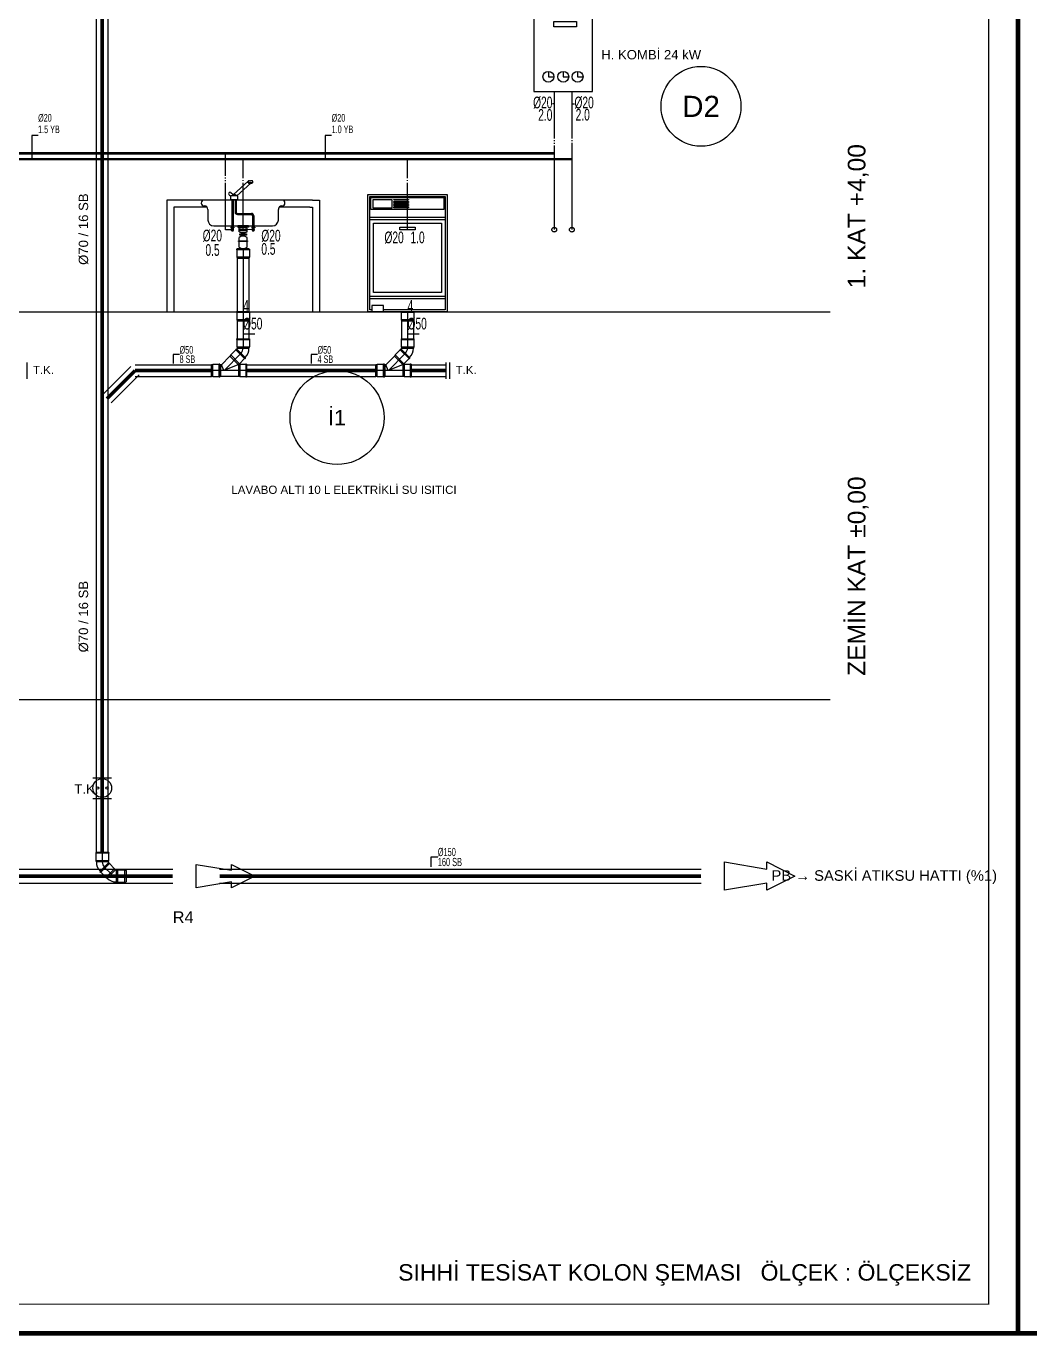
# Model space of a CAD drawing. Header units: centimetres. Extents: x -3952 to 22702, y 13298 to 16732.
# Drawn here: x 19905 to 20760, y 14628 to 15743 of the extents above; entities that cross this region are included whole.
import ezdxf
from ezdxf.enums import TextEntityAlignment as Align

# ---------------------------------------------------------------- set-up
doc = ezdxf.new("R2010")
doc.units = ezdxf.units.CM
for name, pattern in [('BASMA HATTI', [31, 25, -6]), ('PIS', [38, 30, -8]), ('PISSU HATTI', [26, 20, -6]), ('SICAK', [4.6, 4, -0.15, 0.075, -0.15, 0.075, -0.15]), ('SOGUK', [4.375, 4, -0.15, 0.075, -0.15])]:
    doc.linetypes.add(name, pattern=pattern)
for name, color, linetype in [('MTY-CIHAZ', 135, 'CONTINUOUS'), ('MTY-KAT-ADI', 1, 'CONTINUOUS'), ('MTY-PAFTA', 7, 'CONTINUOUS'), ('MTY-PIS-SU-BORUSU', 6, 'PIS'), ('MTY-PISSU-BORU', 6, 'CONTINUOUS'), ('MTY-PISSU-BORU-TAVANDAN', 6, 'PISSU HATTI'), ('MTY-PISSU-CAP', 211, 'CONTINUOUS'), ('MTY-PISSU-KOLONNO', 211, 'CONTINUOUS'), ('MTY-PVC', 43, 'CONTINUOUS'), ('MTY-ROGAR', 5, 'CONTINUOUS'), ('MTY-SEMA', 8, 'CONTINUOUS'), ('MTY-SICAKSU-BORU', 1, 'BASMA HATTI'), ('MTY-SOGUKSU-BORU', 5, 'CONTINUOUS'), ('MTY-TEFRIS', 15, 'CONTINUOUS'), ('MTY-TEMIZSU-CAP', 101, 'CONTINUOUS'), ('MTY-VANA', 1, 'CONTINUOUS'), ('MTY-YUK-BIRIMI', 7, 'CONTINUOUS')]:
    doc.layers.add(name, color=color, linetype=linetype)
doc.layers.add('ROTAS-PAFTA-SINIRI', color=8, linetype='Continuous', plot=False)
doc.styles.add('CAP', font='wturkce.SHX', dxfattribs={"width": 0.65})
doc.styles.add('MTY_CAP', font='wturkce.SHX', dxfattribs={"width": 0.65, "height": 20})
doc.styles.add('MTYCAPLT', font='arial.ttf', dxfattribs={"width": 0.65, "height": 1})
doc.styles.add('ROTAS', font='arial.ttf')
doc.linetypes.add('PİS SU', pattern='A,6,-0.4,[")",Standard,S=1,R=0,X=-0.1,Y=-0.375],-0.2', length=6.6)

# ---------------------------------------------------------------- blocks, each defined once
blk = doc.blocks.new('ROTAS_PAFTA')
blk.add_lwpolyline([(0, 0), (1, 0), (1, 1), (0, 1)], close=True)
blk = doc.blocks.new('EVIYE1 KOLON')
at = {"layer": 'MTY-PISSU-BORU-TAVANDAN', "linetype": 'PİS SU', "ltscale": 5}
blk.add_line((0, 53.8), (0, 0), dxfattribs=at)
at = {"layer": 'MTY-PVC', "color": 43}
for p, q in [((-5.5, 53.3), (-5.5, 52.7)), ((-5, 53.3), (-5.5, 53.3)), ((-5.3, 52.7), (-5.5, 52.7)), ((5.3, 52.7), (-5.3, 52.7)), ((-5.3, 52.7), (-5.3, 46.5)), ((5.3, 46.5), (-5.3, 46.5)), ((-5.3, 46.5), (-5, 45.3)), ((5, 53.8), (-5, 53.8)), ((-5, 53.8), (-5, 53.3)), ((5, 53.3), (-5, 53.3)), ((5, 45.3), (-5, 45.3)), ((-5, 45.3), (-5, 0)), ((5, 53.8), (5, 53.3)), ((5.5, 53.3), (5, 53.3)), ((5.3, 46.5), (5, 45.3)), ((5, 45.3), (5, 0)), ((5.5, 52.7), (5.3, 52.7)), ((5.3, 52.7), (5.3, 46.5)), ((5.5, 53.3), (5.5, 52.7))]:
    blk.add_line(p, q, dxfattribs=at)
at = {"layer": 'MTY-SICAKSU-BORU', "linetype": 'SICAK', "ltscale": 10}
for p, q in [((-15, 69.9), (-15, 135)), ((-9.1, 69.9), (-15, 69.9))]:
    blk.add_line(p, q, dxfattribs=at)
at = {"layer": 'MTY-SOGUKSU-BORU', "linetype": 'SOGUK', "ltscale": 10}
for p, q in [((0, 70), (0, 130)), ((9.1, 69.9), (0, 70))]:
    blk.add_line(p, q, dxfattribs=at)
at = {"layer": 'MTY-TEFRIS', "color": 4}
for p, q in [((5.3, 111.7), (6.2, 111.7)), ((7.2, 111.7), (6.2, 111.7)), ((-11.9, 101.4), (-12.1, 101.2)), ((-8.4, 99.7), (-10.5, 101.5)), ((4.3, 111.2), (-8.4, 99.6)), ((6.6, 109.6), (-5.4, 98.7)), ((4.2, 110), (4.3, 110.8)), ((4.2, 110), (6.2, 110)), ((4.6, 110), (4.6, 109.6)), ((7.8, 110), (4.6, 110)), ((4.6, 109.6), (7.8, 109.6)), ((8.2, 110), (6.2, 110)), ((7.8, 109.6), (7.8, 110)), ((8.2, 110), (8.2, 110.8)), ((33.1, 95.2), (-33.1, 95.2)), ((-33.1, 90.2), (-33, 90.2)), ((-12, 99.8), (-10.5, 98.5)), ((-4.4, 98.7), (-10.5, 98.7)), ((-10.5, 95.8), (-10.5, 98.7)), ((-10.5, 95.8), (-4.4, 95.8)), ((-10, 95.8), (-10, 95.4)), ((-10, 95.4), (-4.8, 95.4)), ((-9.6, 95.4), (-9.6, 72)), ((-9.3, 98.8), (-9.4, 98.7)), ((-8.6, 95.4), (-8.6, 72)), ((-8.4, 99.6), (-7.4, 99.6)), ((-6.5, 99.6), (-7.4, 99.6)), ((-6.8, 95.4), (-6.8, 84.9)), ((-5.8, 95.4), (-5.8, 84.9)), ((-4.8, 95.4), (-4.8, 95.8)), ((-4.4, 95.8), (-4.4, 98.7)), ((33.1, 90.2), (33, 90.2)), ((-30, 87.2), (-30, 78.2)), ((-4.8, 83.9), (7.1, 83.9)), ((-4.8, 82.9), (7.1, 82.9)), ((8.1, 81.9), (8.1, 72)), ((9.1, 81.9), (9.1, 72)), ((30, 78.2), (30, 87.2)), ((-25, 73.2), (25, 73.2)), ((-10.4, 72), (-10.4, 71.6)), ((-9.1, 72), (-10.4, 72)), ((-10.4, 71.6), (-9.1, 71.6)), ((-9.6, 71.6), (-9.6, 69.9)), ((-9.6, 69.9), (-8.6, 69.9)), ((-9.1, 72), (-7.9, 72)), ((-7.9, 71.6), (-9.1, 71.6)), ((-8.6, 71.6), (-8.6, 69.9)), ((-7.9, 72), (-7.9, 71.6)), ((4.5, 73.2), (-4.5, 73.2)), ((-4.5, 73.2), (-4.5, 72.1)), ((-4.5, 72.1), (0, 72.1)), ((-3.5, 68.2), (-3.5, 71.2)), ((3.5, 70.1), (-3.5, 70.1)), ((3.5, 69.1), (-3.5, 69.1)), ((-1, 72.1), (-1, 71.8)), ((-1, 67.6), (-1, 66.5)), ((4.5, 72.1), (0, 72.1)), ((1, 72.1), (1, 71.8)), ((1, 67.6), (1, 66.5)), ((3.5, 68.2), (3.5, 71.2)), ((4.5, 73.2), (4.5, 72.1)), ((7.4, 72), (7.4, 71.6)), ((8.6, 72), (7.4, 72)), ((7.4, 71.6), (8.6, 71.6)), ((8.1, 71.6), (8.1, 69.9)), ((9.1, 69.9), (8.1, 69.9)), ((8.6, 72), (9.9, 72)), ((9.9, 71.6), (8.6, 71.6)), ((9.1, 71.6), (9.1, 69.9)), ((9.9, 72), (9.9, 71.6)), ((-3.9, 59.8), (-3.9, 60.4)), ((-3.9, 60.4), (3.8, 60.4)), ((3.8, 59.8), (-3.9, 59.8)), ((-3.5, 60.4), (-3.5, 63.2)), ((-3.5, 55.1), (-3.5, 59.8)), ((-2.7, 65.3), (-2.7, 66.5)), ((-2.7, 66.5), (2.9, 66.5)), ((2.9, 65.9), (-2.7, 65.9)), ((2.9, 65.3), (-2.7, 65.3)), ((-1, 65.3), (-1, 64.5)), ((1, 65.3), (1, 64.5)), ((2.9, 66.5), (2.9, 65.3)), ((3.5, 60.4), (3.5, 63.2)), ((3.5, 55.1), (3.5, 59.8)), ((3.8, 60.4), (3.8, 59.8))]:
    blk.add_line(p, q, dxfattribs=at)
at = {"layer": 'MTY-TEFRIS', "color": 2}
for p, q in [((-65, 95.2), (-65, 0)), ((59.1, 95.2), (-65, 95.2)), ((59.1, 95.2), (65, 95.2)), ((65, 95.2), (65, 0)), ((-59, 89.2), (-59, 0)), ((-30.8, 89.2), (-59, 89.2)), ((56.7, 89.2), (30.8, 89.2)), ((56.7, 89.2), (59, 89.2)), ((59, 89.2), (59, 0))]:
    blk.add_line(p, q, dxfattribs=at)
at = {"layer": 'MTY-TEFRIS', "color": 4}
for centre, radius, start, end in [((5.3, 110.7), 1, 90, 174.0701), ((7.2, 110.7), 1, 5.9299, 90), ((-11.4, 100.6), 1, 139.5737, 229.5737), ((-11.2, 100.8), 1, 49.5737, 139.5737), ((-33.1, 92.7), 2.5, 90, 270), ((-33, 87.2), 3, 0, 90), ((-8.4, 98.6), 1, 90, 174.0701), ((-6.5, 98.6), 1, 5.9299, 90), ((33, 87.2), 3, 90, 180), ((33.1, 92.7), 2.5, 270, 90), ((-25, 78.2), 5, 180, 270), ((-4.8, 84.9), 2, 180, 270), ((-4.8, 84.9), 1, 180, 270), ((7.1, 81.9), 2, 0, 90), ((7.1, 81.9), 1, 0, 90), ((25, 78.2), 5, 270, 0), ((-9.1, 69.9), 1, 119.8858, 60.1142), ((-9.1, 70), 0.506, 189.0453, 350.9547), ((0, 62.3), 9.53, 68.5327, 111.4673), ((0, 77), 9.53, 248.5327, 291.4673), ((8.6, 69.9), 1, 119.8858, 60.1142), ((8.6, 70), 0.506, 189.0453, 350.9547), ((0, 59.2), 5.35, 49.3706, 130.6294), ((0, 59.2), 5.35, 229.3706, 310.6294)]:
    blk.add_arc(centre, radius, start, end, dxfattribs=at)
at = {"layer": 'MTY-PISSU-CAP', "lineweight": -3, "ltscale": 100, "style": 'CAP', "width": 0.65}
blk.add_attdef('PSCP', text='', height=10, dxfattribs=at).set_placement((0, -10), align=Align.MIDDLE_LEFT)
at = {"layer": 'MTY-TEMIZSU-CAP', "color": 101, "style": 'CAP', "width": 0.65}
blk.add_attdef('SCCP', text='', height=10, dxfattribs=at).set_placement((-18, 65), align=Align.MIDDLE_RIGHT)
blk.add_attdef('SOCP', text='', height=10, dxfattribs=at).set_placement((15.5, 64.9), align=Align.MIDDLE_LEFT)
at = {"layer": 'MTY-YUK-BIRIMI', "color": 101, "style": 'CAP', "width": 0.65}
blk.add_attdef('SC', text='', height=10, dxfattribs=at).set_placement((-20, 52.7), align=Align.MIDDLE_RIGHT)
blk.add_attdef('SO', text='', height=10, dxfattribs=at).set_placement((15.5, 53.6), align=Align.MIDDLE_LEFT)
at = {"layer": 'MTY-YUK-BIRIMI', "color": 211, "lineweight": -3, "ltscale": 100, "style": 'CAP', "width": 0.65}
blk.add_attdef('PS', text='', height=10, dxfattribs=at).set_placement((0, 5), align=Align.MIDDLE_LEFT)
blk = doc.blocks.new('PVC CATAL SAG')
at = {"layer": 'MTY-PIS-SU-BORUSU', "linetype": 'PİS SU', "ltscale": 5}
for p, q in [((0, 0), (0, -23)), ((0, -23), (0, -31)), ((-1.8, -35.3), (-16.1, -49.8)), ((3, -50), (-27, -50))]:
    blk.add_line(p, q, dxfattribs=at)
blk.add_arc((-6, -31), 6, 315, 0, dxfattribs=at)
at = {"layer": 'MTY-PISSU-CAP', "lineweight": -3, "ltscale": 100}
for p, q in [((0, -15.8), (0, -25.8)), ((10, -18.9), (0, -18.9))]:
    blk.add_line(p, q, dxfattribs=at)
at = {"layer": 'MTY-PVC', "color": 43}
for p, q in [((-5.5, 0), (-5.5, -0.6)), ((5.5, 0), (-5.5, 0)), ((-5.3, -0.6), (-5.5, -0.6)), ((5.3, -0.6), (-5.3, -0.6)), ((-5.3, -0.6), (-5.3, -6.9)), ((5.3, -6.9), (-5.3, -6.9)), ((-5.3, -6.9), (-5, -8)), ((5, -8), (-5, -8)), ((-5, -8), (-5, -22.9)), ((5.3, -6.9), (5, -8)), ((5, -8), (5, -22.9)), ((5.5, -0.6), (5.3, -0.6)), ((5.3, -0.6), (5.3, -6.9)), ((5.5, 0), (5.5, -0.6)), ((-6.2, -32.3), (-10.6, -36.7)), ((-5.9, -31.7), (-6.3, -32.1)), ((-5.9, -31.7), (-6.3, -32.1)), ((-6.3, -32.1), (-6.2, -32.3)), ((-6.3, -32.1), (-6.2, -32.3)), ((-6.2, -32.3), (1.3, -39.8)), ((-5.9, -31.7), (-5.6, -32)), ((-5.9, -31.7), (-5.6, -32)), ((-5.3, -31.7), (-5.6, -32)), ((-5.6, -32), (1.5, -39.1)), ((-5.5, -23), (-5.5, -23.6)), ((-5.5, -23), (-5, -23)), ((-5.5, -23.6), (-5.3, -23.6)), ((-5.3, -23.6), (5.3, -23.6)), ((-5.3, -23.6), (-5.3, -29.9)), ((-5.3, -29.9), (5.3, -29.9)), ((-5.3, -29.9), (-5, -31)), ((-5.3, -31.7), (1.8, -38.8)), ((-5, -23), (5, -23)), ((-5, -31), (5, -31)), ((5, -23), (5.5, -23)), ((5.3, -29.9), (5, -31)), ((5.3, -23.6), (5.5, -23.6)), ((5.3, -23.6), (5.3, -29.9)), ((5.5, -23), (5.5, -23.6)), ((-19.7, -44.5), (-20.3, -44.5)), ((-20.3, -44.7), (-20.3, -44.5)), ((-19.7, -45), (-19.7, -44.5)), ((-11.2, -37.7), (-18.5, -45)), ((-10.6, -36.7), (-11.2, -37.7)), ((-11.2, -37.7), (-4.1, -44.7)), ((-10.6, -36.7), (-3.1, -44.2)), ((-3.1, -44.2), (-4.1, -44.7)), ((1.3, -39.8), (-3.1, -44.2)), ((1.3, -39.8), (1.5, -39.9)), ((1.3, -39.8), (1.5, -39.9)), ((1.8, -38.8), (1.5, -39.1)), ((1.5, -39.1), (1.9, -39.5)), ((1.5, -39.1), (1.9, -39.5)), ((1.9, -39.5), (1.5, -39.9)), ((1.9, -39.5), (1.5, -39.9)), ((3, -44.5), (2.4, -44.5)), ((2.4, -44.5), (2.4, -44.7)), ((3, -44.5), (3, -45)), ((-25.9, -44.7), (-27, -45)), ((-27, -55), (-27, -45)), ((-25.9, -55.3), (-27, -55)), ((-25.9, -55.3), (-25.9, -44.7)), ((-20.3, -44.7), (-25.9, -44.7)), ((-20.3, -55.3), (-25.9, -55.3)), ((-20.3, -55.3), (-20.3, -44.7)), ((-20.3, -55.5), (-20.3, -55.3)), ((-19.7, -55.5), (-20.3, -55.5)), ((-19.7, -55), (-19.7, -45)), ((-19.3, -45), (-19.7, -45)), ((-19.7, -55.5), (-19.7, -55)), ((-19.3, -55), (-19.7, -55)), ((-18.5, -45), (-19.3, -45)), ((-19.3, -45), (-19.3, -55)), ((-19.3, -45), (-19.3, -55)), ((-19.3, -55), (-19.3, -45)), ((-19.3, -45), (-19.3, -55)), ((-4, -55), (-19.3, -55)), ((-16.5, -50), (-18.5, -45)), ((-4.4, -45), (-16.5, -50)), ((-4.1, -44.7), (-4.4, -45)), ((-4, -45), (-4.4, -45)), ((-2.9, -44.7), (-4, -45)), ((-4, -45), (-4, -55)), ((-2.9, -55.3), (-4, -55)), ((2.4, -44.7), (-2.9, -44.7)), ((-2.9, -44.7), (-2.9, -55.3)), ((2.4, -55.3), (-2.9, -55.3)), ((2.4, -44.7), (2.4, -55.3)), ((2.4, -55.3), (2.4, -55.5)), ((3, -55.5), (2.4, -55.5)), ((3, -45), (3, -55)), ((3, -55), (3, -55.5))]:
    blk.add_line(p, q, dxfattribs=at)
for radius in [1, 11]:
    blk.add_arc((-6, -31), radius, 315, 0, dxfattribs=at)
blk = doc.blocks.new('BULASIK MAKINASI1 KOLON')
at = {"layer": 'MTY-SOGUKSU-BORU', "linetype": 'SOGUK', "ltscale": 10}
blk.add_line((0, 70), (0, 130), dxfattribs=at)
at = {"layer": 'MTY-TEFRIS', "color": 4}
for p, q in [((-32, 80.7), (32, 80.7)), ((-32, 78.6), (32, 78.6)), ((-32, 13.5), (32, 13.5)), ((-32, 11.4), (32, 11.4))]:
    blk.add_line(p, q, dxfattribs=at)
for points in [[(-33.8, 100), (33.8, 100), (33.8, 0), (-33.8, 0)], [(-20.3, 5.4), (-30.5, 5.4), (-30.5, 0), (-20.3, 0)]]:
    blk.add_lwpolyline(points, close=True, dxfattribs=at)
blk.add_lwpolyline([(-30.5, 1.8), (-32, 1.8), (-32, 98.2), (32, 98.2), (32, 1.8), (-20.3, 1.8)], dxfattribs=at)
at = {"layer": 'MTY-TEFRIS', "color": 2}
for points in [[(-31.2, 97.3), (31, 97.3), (31, 87.1), (-31.2, 87.1)], [(-29.3, 95.7), (-13.4, 95.7), (-13.4, 88.3), (-29.3, 88.3)], [(-11.6, 95.7), (0.9, 95.7), (0.9, 95.3), (-11.6, 95.3)], [(-11.6, 94.4), (0.9, 94.4), (0.9, 94), (-11.6, 94)], [(-11.6, 93.1), (0.9, 93.1), (0.9, 92.7), (-11.6, 92.7)], [(-11.6, 91.8), (0.9, 91.8), (0.9, 91.4), (-11.6, 91.4)], [(-11.6, 90.5), (0.9, 90.5), (0.9, 90), (-11.6, 90)], [(-11.6, 89.2), (0.9, 89.2), (0.9, 88.7), (-11.6, 88.7)], [(-29, 75.6), (29, 75.6), (29, 16.5), (-29, 16.5)], [(-6.5, 72), (6.5, 72), (6.5, 69.9), (-6.5, 69.9)]]:
    blk.add_lwpolyline(points, close=True, dxfattribs=at)
at = {"layer": 'MTY-PISSU-CAP', "lineweight": -3, "ltscale": 100, "style": 'CAP', "width": 0.65}
blk.add_attdef('PSCP', text='', height=10, dxfattribs=at).set_placement((0, -10), align=Align.MIDDLE_LEFT)
at = {"layer": 'MTY-TEMIZSU-CAP', "color": 101, "style": 'CAP', "width": 0.65}
blk.add_attdef('SOCP', text='', height=10, dxfattribs=at).set_placement((-3.2, 63.4), align=Align.MIDDLE_RIGHT)
at = {"layer": 'MTY-YUK-BIRIMI', "color": 101, "style": 'CAP', "width": 0.65}
blk.add_attdef('SO', text='', height=10, dxfattribs=at).set_placement((2.5, 63.4), align=Align.MIDDLE_LEFT)
at = {"layer": 'MTY-YUK-BIRIMI', "color": 211, "lineweight": -3, "ltscale": 100, "style": 'CAP', "width": 0.65}
blk.add_attdef('PS', text='', height=10, dxfattribs=at).set_placement((0, 5), align=Align.MIDDLE_LEFT)
blk = doc.blocks.new('MTY-PIS SU CAP SB')
at = {"layer": 'MTY-PISSU-CAP'}
for p, q in [((0.83, 1.17), (0, 1.17)), ((0, 1.17), (0, 0))]:
    blk.add_line(p, q, dxfattribs=at)
at = {"layer": 'MTY-PISSU-CAP', "style": 'MTY_CAP', "width": 0.65}
blk.add_attdef('PSCP_001', (0.83, 1.29), '', height=1, dxfattribs=at)
at = {"layer": 'MTY-YUK-BIRIMI', "color": 211, "style": 'MTY_CAP', "width": 0.65}
blk.add_attdef('PS_001', (0.83, 0.07), '', height=1, dxfattribs=at)
blk = doc.blocks.new('KOMBI1 KOLON')
at = {"layer": 'MTY-SICAKSU-BORU', "linetype": 'SICAK', "ltscale": 10}
for p in [(-15, 187.7), (-15, 135)]:
    blk.add_line(p, (-15, 70), dxfattribs=at)
blk.add_circle((-15, 70), 2, dxfattribs=at)
at = {"layer": 'MTY-SOGUKSU-BORU', "linetype": 'SOGUK', "ltscale": 10}
for p in [(0, 187.7), (0, 130)]:
    blk.add_line(p, (0, 70), dxfattribs=at)
blk.add_circle((0, 70), 2, dxfattribs=at)
at = {"layer": 'MTY-TEFRIS'}
for p, q in [((-20, 204.8), (-20, 200.2)), ((-7.3, 204.8), (-7.3, 200.2)), ((4.9, 204.8), (4.9, 200.2)), ((-20, 200.2), (-15.3, 200.2)), ((-7.3, 200.2), (-2.6, 200.2)), ((4.9, 200.2), (9.5, 200.2))]:
    blk.add_line(p, q, dxfattribs=at)
for points in [[(-32.4, 187.7), (17.6, 187.7), (17.6, 257.7), (-32.4, 257.7)], [(-15.5, 247.3), (3.9, 247.3), (3.9, 242.8), (-15.5, 242.8)]]:
    blk.add_lwpolyline(points, close=True, dxfattribs=at)
for centre in [(-20, 200.2), (-7.3, 200.2), (4.9, 200.2)]:
    blk.add_circle(centre, 4.62, dxfattribs=at)
at = {"layer": 'MTY-TEMIZSU-CAP', "color": 101}
for p, q in [((-15, 177.2), (-16.6, 177.2)), ((0, 177.2), (2.2, 177.2))]:
    blk.add_line(p, q, dxfattribs=at)
at = {"layer": 'MTY-TEMIZSU-CAP', "color": 101, "style": 'CAP', "width": 0.65}
blk.add_attdef('SCCP', text='', height=10, dxfattribs=at).set_placement((-16.6, 178.3), align=Align.MIDDLE_RIGHT)
blk.add_attdef('SOCP', text='', height=10, dxfattribs=at).set_placement((2.2, 178.3), align=Align.MIDDLE_LEFT)
at = {"layer": 'MTY-YUK-BIRIMI', "color": 101, "style": 'CAP', "width": 0.65}
blk.add_attdef('SC', text='', height=10, dxfattribs=at).set_placement((-16.6, 167.7), align=Align.MIDDLE_RIGHT)
blk.add_attdef('SO', text='', height=10, dxfattribs=at).set_placement((3.2, 167.9), align=Align.MIDDLE_LEFT)
blk = doc.blocks.new('MTY-TEMIZ SU CAP MB')
at = {"layer": 'MTY-TEMIZSU-CAP'}
for p, q in [((0.83, 3.1), (0, 3.1)), ((0, 3.1), (0, 0))]:
    blk.add_line(p, q, dxfattribs=at)
at = {"layer": 'MTY-TEMIZSU-CAP', "style": 'MTY_CAP', "width": 0.65}
for tag, p in [('SOCP_001', (0.83, 4.92)), ('SCCP_001', (0.83, 1.92))]:
    blk.add_attdef(tag, p, '', height=1, dxfattribs=at)
at = {"layer": 'MTY-YUK-BIRIMI', "color": 101, "style": 'MTY_CAP', "width": 0.65}
for tag, p in [('SO_001', (0.83, 3.42)), ('SC_001', (0.83, 0.42))]:
    blk.add_attdef(tag, p, '', height=1, dxfattribs=at)
blk = doc.blocks.new('MTY-TEMIZLEME KAPAGI KOLON')
at = {"layer": 'MTY-VANA', "color": 1, "ltscale": 75}
for p, q in [((-10, 11), (10, 11)), ((-10, -11), (10, -11))]:
    blk.add_line(p, q, dxfattribs=at)
for centre, radius in [((0, 0), 10), ((-5, 0), 1.25), ((5, 0), 1.25)]:
    blk.add_circle(centre, radius, dxfattribs=at)
at = {"layer": 'MTY-VANA', "color": 1, "ltscale": 75, "style": 'MTYCAPLT'}
blk.add_attdef('TK', (-29.6, -6), '', height=10, dxfattribs=at)
blk = doc.blocks.new('PVC DIRSEK')
at = {"layer": 'MTY-PISSU-BORU', "linetype": 'PİS SU', "ltscale": 5}
for p, q in [((0, 0), (0, -8)), ((2, -12.6), (7.6, -18.2)), ((11.9, -20), (20.3, -20))]:
    blk.add_line(p, q, dxfattribs=at)
for centre, start, end in [((6, -8), 180, 225), ((11.9, -14), 225, 270)]:
    blk.add_arc(centre, 6, start, end, dxfattribs=at)
at = {"layer": 'MTY-PVC', "color": 43}
for p, q in [((-5.5, 0), (-5.5, -0.6)), ((5.5, 0), (-5.5, 0)), ((5.5, -0.6), (-5.5, -0.6)), ((-5.3, -0.6), (-5.3, -6.9)), ((5.3, -6.9), (-5.3, -6.9)), ((-5.3, -6.9), (-5, -8)), ((5, -8), (-5, -8)), ((5.3, -8.7), (-1.8, -15.8)), ((5.6, -9), (-1.6, -16.1)), ((6.3, -9.1), (-1.3, -16.7)), ((6.2, -9.2), (-1.3, -16.7)), ((5.3, -6.9), (5, -8)), ((5.3, -0.6), (5.3, -6.9)), ((5.3, -8.7), (5.6, -9)), ((5.5, 0), (5.5, -0.6)), ((5.9, -8.7), (5.5, -9)), ((5.9, -8.7), (5.6, -9)), ((5.9, -8.7), (6.3, -9.1)), ((5.9, -8.7), (6.3, -9.1)), ((6.3, -9.1), (6.2, -9.2)), ((6.2, -9.2), (10.6, -13.7)), ((-1.5, -16.1), (-1.9, -16.5)), ((-1.6, -16.1), (-1.9, -16.5)), ((-1.9, -16.5), (-1.5, -16.9)), ((-1.9, -16.5), (-1.5, -16.9)), ((-1.8, -15.8), (-1.5, -16.1)), ((-1.3, -16.7), (-1.5, -16.9)), ((-1.3, -16.7), (-1.5, -16.9)), ((-1.3, -16.7), (3.1, -21.2)), ((10.6, -13.7), (3.1, -21.2)), ((3.1, -21.2), (4.1, -21.7)), ((11.2, -14.7), (4.1, -21.7)), ((10.6, -13.7), (11.2, -14.7)), ((11.9, -15), (11.9, -25)), ((11.9, -15), (12.3, -15)), ((12.3, -14.5), (12.3, -15)), ((12.3, -14.5), (12.9, -14.5)), ((12.3, -15), (12.3, -25)), ((12.9, -14.5), (12.9, -14.7)), ((12.9, -14.7), (12.9, -25.3)), ((12.9, -14.7), (19.1, -14.7)), ((19.1, -14.7), (20.3, -15.1)), ((19.1, -14.7), (19.1, -25.3)), ((20.3, -15.1), (20.3, -25)), ((11.9, -25), (12.3, -25)), ((12.3, -25), (12.3, -25.5)), ((12.3, -25.5), (12.9, -25.5)), ((12.9, -25.3), (19.1, -25.3)), ((12.9, -25.3), (12.9, -25.5)), ((19.1, -25.3), (20.3, -25))]:
    blk.add_line(p, q, dxfattribs=at)
for centre, radius, start, end in [((6, -8), 11, 180, 225), ((6, -8), 1, 180, 225), ((11.9, -14), 11, 225, 270), ((11.9, -14), 1, 225, 270)]:
    blk.add_arc(centre, radius, start, end, dxfattribs=at)
blk = doc.blocks.new('PVC ROGAR')
at = {"layer": 'MTY-ROGAR', "color": 2, "lineweight": -3, "ltscale": 0.5}
for p, q in [((0, -10), (0, 10)), ((0, 10), (30, 5)), ((30, 5), (30, 10)), ((30, 10), (50, 0)), ((30, -5), (0, -10)), ((50, 0), (30, -10)), ((30, -10), (30, -5))]:
    blk.add_line(p, q, dxfattribs=at)
at = {"layer": 'MTY-ROGAR', "lineweight": -3, "style": 'MTYCAPLT'}
blk.add_attdef('R', text='', height=20, dxfattribs=at).set_placement((55, 0), align=Align.MIDDLE_LEFT)

msp = doc.modelspace()

# ---------------------------------------------------------------- linework, layer by layer
at = {"layer": 'MTY-PAFTA'}
for points, const_width in [([(17000, 14630), (20750, 14630), (20750, 16730), (17000, 16730)], 4), ([(20750, 14630), (22700, 14630), (22700, 16730), (20750, 16730)], 4), ([(17025, 14655), (20725, 14655), (20725, 16705), (17025, 16705)], 1)]:
    msp.add_lwpolyline(points, close=True, dxfattribs=dict(at, const_width=const_width))
at = {"layer": 'MTY-PIS-SU-BORUSU', "const_width": 3}
for points in [[(19970, 15039.5), (19970, 16270)], [(19998, 15450), (19974, 15426)], [(19998, 15450), (20063, 15450)], [(20093, 15450), (20203, 15450)], [(20233, 15450), (20263, 15450)], [(19290, 15019.5), (20030, 15019.5)], [(20070, 15019.5), (20480, 15019.5)]]:
    msp.add_lwpolyline(points, dxfattribs=at)
at = {"layer": 'MTY-PISSU-KOLONNO'}
for centre, radius in [((20480, 15675), 34), ((20170, 15410), 40)]:
    msp.add_circle(centre, radius, dxfattribs=at)
at = {"layer": 'MTY-PVC'}
for p, q in [((19965, 15039.5), (19965, 16270)), ((19975, 15039.5), (19975, 16270)), ((19906, 15443), (19906, 15457)), ((19994.5, 15453.5), (19970.5, 15429.5)), ((19998, 15455), (20063, 15455)), ((20093, 15455), (20203, 15455)), ((20233, 15455), (20263, 15455)), ((20263, 15443), (20263, 15457)), ((20266, 15443), (20266, 15457)), ((20001.5, 15446.5), (19977.5, 15422.5)), ((19998, 15445), (20063, 15445)), ((20093, 15445), (20203, 15445)), ((20233, 15445), (20263, 15445)), ((19290, 15025.5), (20030, 15025.5)), ((20070, 15025.5), (20480, 15025.5)), ((19290, 15013.5), (20030, 15013.5)), ((20070, 15013.5), (20480, 15013.5))]:
    msp.add_line(p, q, dxfattribs=at)
at = {"layer": 'MTY-SEMA'}
for points in [[(17040, 15500), (20590, 15500)], [(17040, 15170), (20590, 15170)]]:
    msp.add_lwpolyline(points, dxfattribs=at)
at = {"layer": 'MTY-SICAKSU-BORU', "const_width": 2}
msp.add_lwpolyline([(20355, 15635), (19295, 15635)], dxfattribs=at)
at = {"layer": 'MTY-SOGUKSU-BORU', "const_width": 2}
msp.add_lwpolyline([(19190, 15630), (20370, 15630)], dxfattribs=at)

# ---------------------------------------------------------------- block references
at = {"layer": 'MTY-TEFRIS'}
for name, p, values in [('KOMBI1 KOLON', (20370, 15500), {'SO': '2.0', 'SOCP': 'Ø20', 'SC': '2.0', 'SCCP': 'Ø20'}), ('EVIYE1 KOLON', (20090, 15500), {'SO': '0.5', 'SOCP': 'Ø20', 'SC': '0.5', 'SCCP': 'Ø20', 'PSCP': 'Ø50', 'PS': '4'}), ('BULASIK MAKINASI1 KOLON', (20230, 15500), {'SO': '1.0', 'SOCP': 'Ø20', 'PSCP': 'Ø50', 'PS': '4'})]:
    msp.add_blockref(name, p, dxfattribs=at).add_auto_attribs(values)
ref = msp.add_blockref('MTY-TEMIZ SU CAP MB', (19910, 15630), dxfattribs=dict(at, xscale=6.5, yscale=6.5))
ref.add_attrib('SO_001', '1.5 YB', (19915.4, 15652.2), dxfattribs={"layer": 'MTY-YUK-BIRIMI', "color": 101, "height": 6.5, "style": 'MTY_CAP', "width": 0.65})
ref.add_attrib('SOCP_001', 'Ø20', (19915.4, 15662), dxfattribs={"layer": 'MTY-TEMIZSU-CAP', "height": 6.5, "style": 'MTY_CAP', "width": 0.65})
ref = msp.add_blockref('MTY-TEMIZ SU CAP MB', (20160, 15630), dxfattribs=dict(at, xscale=6.5, yscale=6.5))
ref.add_attrib('SO_001', '1.0 YB', (20165.4, 15652.2), dxfattribs={"layer": 'MTY-YUK-BIRIMI', "color": 101, "height": 6.5, "style": 'MTY_CAP', "width": 0.65})
ref.add_attrib('SOCP_001', 'Ø20', (20165.4, 15662), dxfattribs={"layer": 'MTY-TEMIZSU-CAP', "height": 6.5, "style": 'MTY_CAP', "width": 0.65})
for name, p in [('PVC CATAL SAG', (20090, 15500)), ('PVC CATAL SAG', (20230, 15500)), ('PVC DIRSEK', (19970, 15039.5)), ('PVC ROGAR', (20050, 15019.5))]:
    msp.add_blockref(name, p, dxfattribs=at)
for name, p, xscale, yscale, values in [('MTY-PIS SU CAP SB', (20030.5, 15456), 6.5, 6.5, {'PSCP_001': 'Ø50', 'PS_001': '8 SB'}), ('MTY-PIS SU CAP SB', (20148, 15456), 6.5, 6.5, {'PSCP_001': 'Ø50', 'PS_001': '4 SB'}), ('MTY-TEMIZLEME KAPAGI KOLON', (19970, 15094.5), 0.8, 0.8, {'TK': 'T.K.'}), ('MTY-PIS SU CAP SB', (20250, 15027.5), 7, 7, {'PSCP_001': 'Ø150', 'PS_001': '160 SB'})]:
    msp.add_blockref(name, p, dxfattribs=dict(at, xscale=xscale, yscale=yscale)).add_auto_attribs(values)
at = {"layer": 'MTY-TEFRIS', "xscale": 1.2, "yscale": 1.2}
msp.add_blockref('PVC ROGAR', (20500, 15019.5), dxfattribs=at)
at = {"layer": 'ROTAS-PAFTA-SINIRI', "yscale": 2100}
for p, xscale in [((17000, 14630), 3750), ((20750, 14630), 1950)]:
    msp.add_blockref('ROTAS_PAFTA', p, dxfattribs=dict(at, xscale=xscale))

# ---------------------------------------------------------------- texts
at = {"layer": 'MTY-CIHAZ', "style": 'ROTAS'}
for s, height, p in [('H. KOMBİ 24 kW', 8, (20395, 15715)), ('LAVABO ALTI 10 L ELEKTRİKLİ SU ISITICI', 7, (20080, 15345))]:
    msp.add_text(s, height=height, dxfattribs=at).set_placement(p)
at = {"layer": 'MTY-KAT-ADI', "style": 'ROTAS'}
for s, p in [('1. KAT +4,00', (20620, 15520)), ('ZEMİN KAT ±0,00', (20620, 15190))]:
    msp.add_text(s, height=15, rotation=90, dxfattribs=at).set_placement(p)
at = {"layer": 'MTY-PAFTA', "style": 'ROTAS'}
msp.add_text('SIHHİ TESİSAT KOLON ŞEMASI   ÖLÇEK : ÖLÇEKSİZ', height=14, dxfattribs=at).set_placement((20710, 14675), align=Align.RIGHT)
at = {"layer": 'MTY-PISSU-CAP', "style": 'ROTAS'}
for p in [(19958, 15540), (19958, 15210)]:
    msp.add_text('Ø70 / 16 SB', height=8, rotation=90, dxfattribs=at).set_placement(p)
for p in [(19911, 15447), (20271, 15447)]:
    msp.add_text('T.K.', height=7, dxfattribs=at).set_placement(p)
at = {"layer": 'MTY-PISSU-KOLONNO', "style": 'ROTAS'}
for s, height, p in [('D2', 18, (20480, 15675)), ('İ1', 13, (20170, 15410))]:
    msp.add_text(s, height=height, dxfattribs=at).set_placement(p, align=Align.MIDDLE_CENTER)
at = {"layer": 'MTY-ROGAR', "style": 'ROTAS'}
for s, height, p in [('PB → SASKİ ATIKSU HATTI (%1)', 9, (20540, 15015.5)), ('R4', 10, (20030, 14979.5))]:
    msp.add_text(s, height=height, dxfattribs=at).set_placement(p)

doc.saveas('drawing.dxf')
